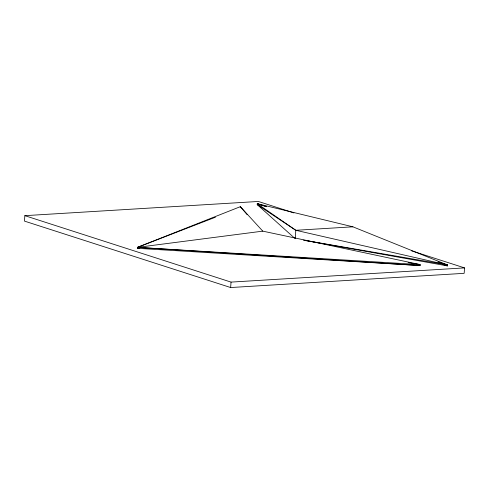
<?xml version="1.0" encoding="UTF-8"?>
<svg xmlns="http://www.w3.org/2000/svg" width="489" height="489" viewBox="0 0 489 489"><rect width="100%" height="100%" fill="white"/><g stroke="black" fill="none" stroke-linecap="round" stroke-linejoin="round"><path stroke-width="0.73" d="M293.926 212.923L258.351 201.462L24.841 215.667L24.45 221.101L230.649 287.538L464.159 273.333L464.55 267.899L411.549 250.82M137.348 248.32L137.415 247.367L240.356 206.664L262.758 231.138L420.216 264.61L420.149 265.564L137.348 248.32L139.628 248.18M230.649 287.538L231.04 282.104L24.841 215.667M240.282 207.611L240.356 206.664L247.177 214.708M294.635 238.21L257.208 204.61L257.275 203.681L352.899 226.817L447.453 264.952L447.386 265.882L305.698 240.594M295.203 238.718L295.808 230.288L257.275 203.681L266.713 206.719M215.453 217.208L137.415 247.367L420.149 265.564M262.758 231.138L137.415 247.367L420.216 264.61L408.174 262.617M257.208 204.61L295.808 230.288L352.899 226.817M231.04 282.104L464.55 267.899M303.455 240.142L447.453 264.952L438.016 261.915M295.808 230.288L447.453 264.952M443.755 264.714L447.386 265.882L443.755 264.696M257.275 203.681L265.985 206.529"/></g></svg>
